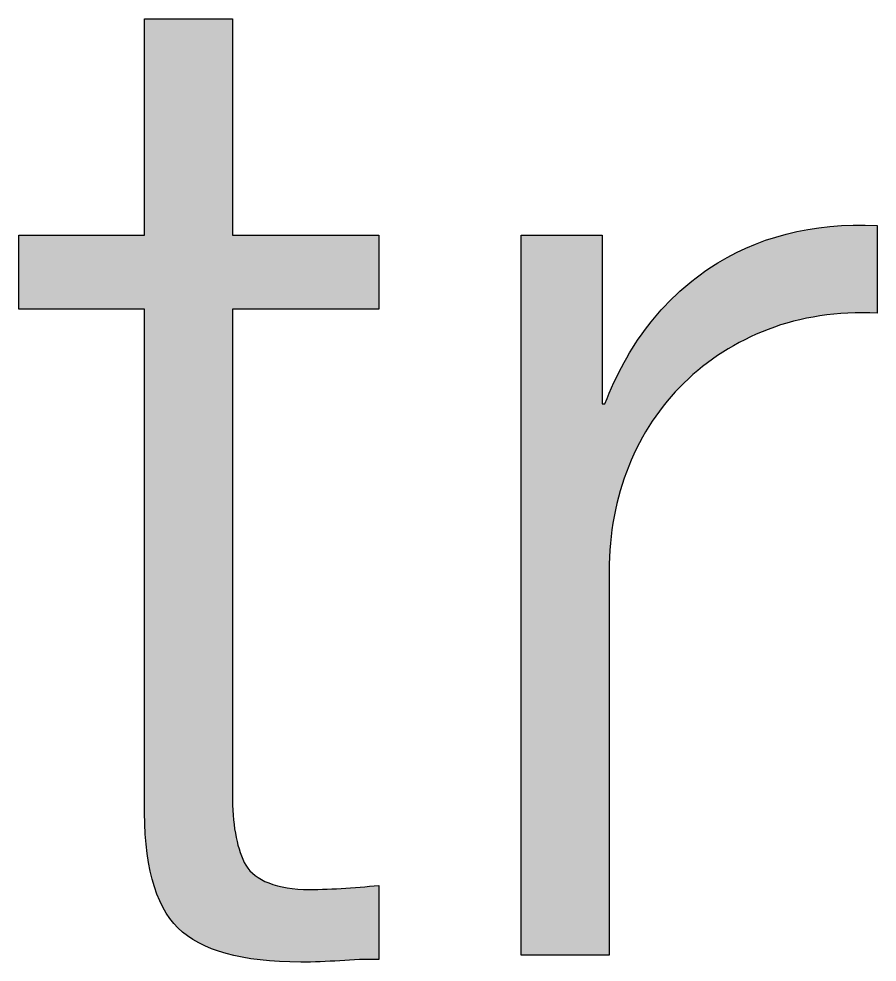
# Paper-space layout 'A4mask' of a CAD drawing. Extents: x 62 to 256, y -11 to 268.
# Drawn here: x 201.157 to 203.652, y 242.563 to 245.305 of the extents above; entities that cross this region are included whole.
import ezdxf
from ezdxf.enums import TextEntityAlignment as Align

# ---------------------------------------------------------------- set-up
doc = ezdxf.new("R2010")
doc.units = 0
doc.layers.get('0').update_dxf_attribs({"linetype": 'CONTINUOUS'})
doc.layers.get('Defpoints').update_dxf_attribs({"linetype": 'CONTINUOUS'})
doc.layers.add('JPP_Mask', color=7, linetype='CONTINUOUS')
doc.styles.add('JPP', font='arial.ttf')

# ---------------------------------------------------------------- blocks, each defined once
blk = doc.blocks.new('A4mask')
at = {"true_color": 0x004a91}
h = blk.add_hatch(color=154, dxfattribs=at)
edge = h.paths.add_edge_path()
edge.add_spline(control_points=[(134.046, 250.3178), (134.046, 250.3715), (134.046, 250.4252), (134.046, 250.4252), (134.046, 250.4252), (134.0194, 250.4252), (133.9795, 250.4252)], knot_values=[18.749925, 18.749925, 18.749925, 18.749925, 19.249925, 19.249925, 19.249925, 19.5, 19.5, 19.5, 19.5], degree=3, periodic=0)
edge.add_spline(control_points=[(133.9795, 250.4252), (133.9395, 250.4252), (133.8863, 250.4252), (133.833, 250.4252)], knot_values=[18.49993, 18.49993, 18.49993, 18.49993, 18.749925, 18.749925, 18.749925, 18.749925], degree=3, periodic=0)
edge.add_spline(control_points=[(133.833, 250.4252), (133.8064, 250.4252), (133.7798, 250.4252), (133.7549, 250.4252)], knot_values=[18.374932, 18.374932, 18.374932, 18.374932, 18.49993, 18.49993, 18.49993, 18.49993], degree=3, periodic=0)
edge.add_spline(control_points=[(133.7549, 250.4252), (133.7299, 250.4252), (133.7066, 250.4252), (133.6867, 250.4252)], knot_values=[18.249935, 18.249935, 18.249935, 18.249935, 18.374932, 18.374932, 18.374932, 18.374932], degree=3, periodic=0)
edge.add_spline(control_points=[(133.6867, 250.4252), (133.6767, 250.4252), (133.6675, 250.4252), (133.6594, 250.4252)], knot_values=[18.187436, 18.187436, 18.187436, 18.187436, 18.249935, 18.249935, 18.249935, 18.249935], degree=3, periodic=0)
edge.add_spline(control_points=[(133.6594, 250.4252), (133.6513, 250.4252), (133.6442, 250.4252), (133.6384, 250.4252)], knot_values=[18.124938, 18.124938, 18.124938, 18.124938, 18.187436, 18.187436, 18.187436, 18.187436], degree=3, periodic=0)
edge.add_spline(control_points=[(133.6384, 250.4252), (133.6355, 250.4252), (133.6329, 250.4252), (133.6307, 250.4252)], knot_values=[18.093688, 18.093688, 18.093688, 18.093688, 18.124938, 18.124938, 18.124938, 18.124938], degree=3, periodic=0)
edge.add_spline(control_points=[(133.6307, 250.4252), (133.6284, 250.4252), (133.6265, 250.4252), (133.6249, 250.4252)], knot_values=[18.062439, 18.062439, 18.062439, 18.062439, 18.093688, 18.093688, 18.093688, 18.093688], degree=3, periodic=0)
edge.add_spline(control_points=[(133.6249, 250.4252), (133.6241, 250.4252), (133.6234, 250.4252), (133.6228, 250.4252)], knot_values=[18.046814, 18.046814, 18.046814, 18.046814, 18.062439, 18.062439, 18.062439, 18.062439], degree=3, periodic=0)
edge.add_spline(control_points=[(133.6228, 250.4252), (133.6223, 250.4252), (133.6218, 250.4252), (133.6214, 250.4252)], knot_values=[18.031189, 18.031189, 18.031189, 18.031189, 18.046814, 18.046814, 18.046814, 18.046814], degree=3, periodic=0)
edge.add_spline(control_points=[(133.6214, 250.4252), (133.6212, 250.4252), (133.621, 250.4252), (133.6208, 250.4252)], knot_values=[18.023377, 18.023377, 18.023377, 18.023377, 18.031189, 18.031189, 18.031189, 18.031189], degree=3, periodic=0)
edge.add_spline(control_points=[(133.6208, 250.4252), (133.6207, 250.4252), (133.6205, 250.4252), (133.6204, 250.4252)], knot_values=[18.015565, 18.015565, 18.015565, 18.015565, 18.023377, 18.023377, 18.023377, 18.023377], degree=3, periodic=0)
edge.add_spline(control_points=[(133.6204, 250.4252), (133.6204, 250.4252), (133.6203, 250.4252), (133.6203, 250.4252)], knot_values=[18.011659, 18.011659, 18.011659, 18.011659, 18.015565, 18.015565, 18.015565, 18.015565], degree=3, periodic=0)
edge.add_spline(control_points=[(133.6203, 250.4252), (133.6203, 250.4252), (133.6202, 250.4252), (133.6202, 250.4252)], knot_values=[18.007752, 18.007752, 18.007752, 18.007752, 18.011659, 18.011659, 18.011659, 18.011659], degree=3, periodic=0)
edge.add_spline(control_points=[(133.6202, 250.4252), (133.6202, 250.4252), (133.6202, 250.4252), (133.6202, 250.4252)], knot_values=[18.005799, 18.005799, 18.005799, 18.005799, 18.007752, 18.007752, 18.007752, 18.007752], degree=3, periodic=0)
edge.add_spline(control_points=[(133.6202, 250.4252), (133.6202, 250.4252), (133.6202, 250.4252), (133.6202, 250.4252)], knot_values=[18.003846, 18.003846, 18.003846, 18.003846, 18.005799, 18.005799, 18.005799, 18.005799], degree=3, periodic=0)
edge.add_spline(control_points=[(133.6202, 250.4252), (133.6202, 250.4252), (133.6202, 250.4252), (133.6201, 250.4252)], knot_values=[18.00287, 18.00287, 18.00287, 18.00287, 18.003846, 18.003846, 18.003846, 18.003846], degree=3, periodic=0)
edge.add_spline(control_points=[(133.6201, 250.4252), (133.6201, 250.4252), (133.6201, 250.4252), (133.6201, 250.4252)], knot_values=[18.001893, 18.001893, 18.001893, 18.001893, 18.00287, 18.00287, 18.00287, 18.00287], degree=3, periodic=0)
edge.add_spline(control_points=[(133.6201, 250.4252), (133.6201, 250.4252), (133.6201, 250.4252), (133.6201, 250.4252)], knot_values=[18.001405, 18.001405, 18.001405, 18.001405, 18.001893, 18.001893, 18.001893, 18.001893], degree=3, periodic=0)
edge.add_spline(control_points=[(133.6201, 250.4252), (133.6201, 250.4252), (133.6201, 250.4252), (133.6201, 250.4252)], knot_values=[18.000917, 18.000917, 18.000917, 18.000917, 18.001405, 18.001405, 18.001405, 18.001405], degree=3, periodic=0)
edge.add_spline(control_points=[(133.6201, 250.4252), (133.6201, 250.4252), (133.6201, 250.4252), (133.6201, 250.4252), (133.6201, 250.4252), (133.6201, 250.4252), (133.6201, 250.4252)], knot_values=[17.99994, 17.99994, 17.99994, 17.99994, 18.000856, 18.000856, 18.000856, 18.000917, 18.000917, 18.000917, 18.000917], degree=3, periodic=0)
edge.add_spline(control_points=[(133.6201, 250.4252), (133.6201, 250.4252), (133.6201, 250.4645), (133.6201, 250.5235)], knot_values=[17.749945, 17.749945, 17.749945, 17.749945, 17.99994, 17.99994, 17.99994, 17.99994], degree=3, periodic=0)
edge.add_spline(control_points=[(133.6201, 250.5235), (133.6201, 250.5824), (133.6201, 250.661), (133.6201, 250.7396)], knot_values=[17.49995, 17.49995, 17.49995, 17.49995, 17.749945, 17.749945, 17.749945, 17.749945], degree=3, periodic=0)
edge.add_spline(control_points=[(133.6201, 250.7396), (133.6201, 250.7789), (133.6201, 250.8182), (133.6201, 250.855)], knot_values=[17.374952, 17.374952, 17.374952, 17.374952, 17.49995, 17.49995, 17.49995, 17.49995], degree=3, periodic=0)
edge.add_spline(control_points=[(133.6201, 250.855), (133.6201, 250.8918), (133.6201, 250.9262), (133.6201, 250.9557)], knot_values=[17.249955, 17.249955, 17.249955, 17.249955, 17.374952, 17.374952, 17.374952, 17.374952], degree=3, periodic=0)
edge.add_spline(control_points=[(133.6201, 250.9557), (133.6201, 250.9704), (133.6201, 250.9839), (133.6201, 250.9959)], knot_values=[17.187456, 17.187456, 17.187456, 17.187456, 17.249955, 17.249955, 17.249955, 17.249955], degree=3, periodic=0)
edge.add_spline(control_points=[(133.6201, 250.9959), (133.6201, 251.0079), (133.6201, 251.0183), (133.6201, 251.0269)], knot_values=[17.124958, 17.124958, 17.124958, 17.124958, 17.187456, 17.187456, 17.187456, 17.187456], degree=3, periodic=0)
edge.add_spline(control_points=[(133.6201, 251.0269), (133.6201, 251.0312), (133.6201, 251.035), (133.6201, 251.0384)], knot_values=[17.093708, 17.093708, 17.093708, 17.093708, 17.124958, 17.124958, 17.124958, 17.124958], degree=3, periodic=0)
edge.add_spline(control_points=[(133.6201, 251.0384), (133.6201, 251.0417), (133.6201, 251.0445), (133.6201, 251.0468)], knot_values=[17.062459, 17.062459, 17.062459, 17.062459, 17.093708, 17.093708, 17.093708, 17.093708], degree=3, periodic=0)
edge.add_spline(control_points=[(133.6201, 251.0539), (133.6201, 251.0539), (133.6201, 251.0539), (133.6201, 251.0539), (133.6201, 251.0539), (133.6201, 251.0539), (133.6201, 251.0539)], knot_values=[16.999959, 16.999959, 16.999959, 16.999959, 17, 17, 17, 17.000692, 17.000692, 17.000692, 17.000692], degree=3, periodic=0)
edge.add_spline(control_points=[(133.6201, 251.0539), (133.6201, 251.0539), (133.6042, 251.0539), (133.5802, 251.0539)], knot_values=[16.749965, 16.749965, 16.749965, 16.749965, 16.999959, 16.999959, 16.999959, 16.999959], degree=3, periodic=0)
edge.add_spline(control_points=[(133.5802, 251.0539), (133.5563, 251.0539), (133.5243, 251.0539), (133.4924, 251.0539)], knot_values=[16.49997, 16.49997, 16.49997, 16.49997, 16.749965, 16.749965, 16.749965, 16.749965], degree=3, periodic=0)
edge.add_spline(control_points=[(133.4924, 251.0539), (133.4764, 251.0539), (133.4604, 251.0539), (133.4455, 251.0539)], knot_values=[16.374972, 16.374972, 16.374972, 16.374972, 16.49997, 16.49997, 16.49997, 16.49997], degree=3, periodic=0)
edge.add_spline(control_points=[(133.4455, 251.0539), (133.4305, 251.0539), (133.4165, 251.0539), (133.4046, 251.0539)], knot_values=[16.249975, 16.249975, 16.249975, 16.249975, 16.374972, 16.374972, 16.374972, 16.374972], degree=3, periodic=0)
edge.add_spline(control_points=[(133.4046, 251.0539), (133.3986, 251.0539), (133.3931, 251.0539), (133.3882, 251.0539)], knot_values=[16.187476, 16.187476, 16.187476, 16.187476, 16.249975, 16.249975, 16.249975, 16.249975], degree=3, periodic=0)
edge.add_spline(control_points=[(133.3882, 251.0539), (133.3834, 251.0539), (133.3791, 251.0539), (133.3756, 251.0539)], knot_values=[16.124977, 16.124977, 16.124977, 16.124977, 16.187476, 16.187476, 16.187476, 16.187476], degree=3, periodic=0)
edge.add_spline(control_points=[(133.371, 251.0539), (133.3696, 251.0539), (133.3684, 251.0539), (133.3675, 251.0539)], knot_values=[16.062479, 16.062479, 16.062479, 16.062479, 16.093728, 16.093728, 16.093728, 16.093728], degree=3, periodic=0)
edge.add_spline(control_points=[(133.3646, 251.0539), (133.3646, 251.0539), (133.3646, 251.0539), (133.3646, 251.0539), (133.3646, 251.0539), (133.3646, 251.0539), (133.3646, 251.0539)], knot_values=[15.99998, 15.99998, 15.99998, 15.99998, 16.001424, 16.001424, 16.001424, 16.001445, 16.001445, 16.001445, 16.001445], degree=3, periodic=0)
edge.add_spline(control_points=[(133.3646, 251.0539), (133.3646, 251.0539), (133.3646, 250.8967), (133.3646, 250.7395)], knot_values=[15.49999, 15.49999, 15.49999, 15.49999, 15.99998, 15.99998, 15.99998, 15.99998], degree=3, periodic=0)
edge.add_spline(control_points=[(133.3646, 250.7395), (133.3646, 250.5824), (133.3646, 250.4252), (133.3646, 250.4252), (133.3646, 250.4252), (133.3646, 250.4252), (133.3646, 250.4252)], knot_values=[14.999268, 14.999268, 14.999268, 14.999268, 15.499258, 15.499258, 15.499258, 15.49999, 15.49999, 15.49999, 15.49999], degree=3, periodic=0)
edge.add_spline(control_points=[(133.3605, 250.4252), (133.3592, 250.4252), (133.3576, 250.4252), (133.3556, 250.4252)], knot_values=[14.906252, 14.906252, 14.906252, 14.906252, 14.937501, 14.937501, 14.937501, 14.937501], degree=3, periodic=0)
edge.add_spline(control_points=[(133.3556, 250.4252), (133.3537, 250.4252), (133.3515, 250.4252), (133.349, 250.4252)], knot_values=[14.875002, 14.875002, 14.875002, 14.875002, 14.906252, 14.906252, 14.906252, 14.906252], degree=3, periodic=0)
edge.add_spline(control_points=[(133.349, 250.4252), (133.344, 250.4252), (133.3379, 250.4252), (133.331, 250.4252)], knot_values=[14.812504, 14.812504, 14.812504, 14.812504, 14.875002, 14.875002, 14.875002, 14.875002], degree=3, periodic=0)
edge.add_spline(control_points=[(133.331, 250.4252), (133.324, 250.4252), (133.3162, 250.4252), (133.3076, 250.4252)], knot_values=[14.750005, 14.750005, 14.750005, 14.750005, 14.812504, 14.812504, 14.812504, 14.812504], degree=3, periodic=0)
edge.add_spline(control_points=[(133.3076, 250.4252), (133.2905, 250.4252), (133.2705, 250.4252), (133.2492, 250.4252)], knot_values=[14.625008, 14.625008, 14.625008, 14.625008, 14.750005, 14.750005, 14.750005, 14.750005], degree=3, periodic=0)
edge.add_spline(control_points=[(133.2492, 250.4252), (133.2278, 250.4252), (133.205, 250.4252), (133.1821, 250.4252)], knot_values=[14.50001, 14.50001, 14.50001, 14.50001, 14.625008, 14.625008, 14.625008, 14.625008], degree=3, periodic=0)
edge.add_spline(control_points=[(133.1821, 250.4252), (133.1365, 250.4252), (133.0909, 250.4252), (133.0567, 250.4252)], knot_values=[14.250015, 14.250015, 14.250015, 14.250015, 14.50001, 14.50001, 14.50001, 14.50001], degree=3, periodic=0)
edge.add_spline(control_points=[(133.0567, 250.4252), (133.0224, 250.4252), (132.9996, 250.4252), (132.9996, 250.4252), (132.9996, 250.4252), (132.9996, 250.4252), (132.9996, 250.4252)], knot_values=[13.999043, 13.999043, 13.999043, 13.999043, 14.249058, 14.249058, 14.249058, 14.250015, 14.250015, 14.250015, 14.250015], degree=3, periodic=0)
edge.add_spline(control_points=[(132.9996, 250.4228), (132.9996, 250.422), (132.9996, 250.4211), (132.9996, 250.4199)], knot_values=[13.906272, 13.906272, 13.906272, 13.906272, 13.937521, 13.937521, 13.937521, 13.937521], degree=3, periodic=0)
edge.add_spline(control_points=[(132.9996, 250.416), (132.9996, 250.4131), (132.9996, 250.4095), (132.9996, 250.4054)], knot_values=[13.812524, 13.812524, 13.812524, 13.812524, 13.875023, 13.875023, 13.875023, 13.875023], degree=3, periodic=0)
edge.add_spline(control_points=[(132.9996, 250.4054), (132.9996, 250.4013), (132.9996, 250.3967), (132.9996, 250.3917)], knot_values=[13.750025, 13.750025, 13.750025, 13.750025, 13.812524, 13.812524, 13.812524, 13.812524], degree=3, periodic=0)
edge.add_spline(control_points=[(132.9996, 250.3917), (132.9996, 250.3816), (132.9996, 250.3698), (132.9996, 250.3572)], knot_values=[13.625027, 13.625027, 13.625027, 13.625027, 13.750025, 13.750025, 13.750025, 13.750025], degree=3, periodic=0)
edge.add_spline(control_points=[(132.9996, 250.3572), (132.9996, 250.3447), (132.9996, 250.3312), (132.9996, 250.3178)], knot_values=[13.50003, 13.50003, 13.50003, 13.50003, 13.625027, 13.625027, 13.625027, 13.625027], degree=3, periodic=0)
edge.add_spline(control_points=[(132.9996, 250.3178), (132.9996, 250.2909), (132.9996, 250.2641), (132.9996, 250.2439)], knot_values=[13.250035, 13.250035, 13.250035, 13.250035, 13.50003, 13.50003, 13.50003, 13.50003], degree=3, periodic=0)
edge.add_spline(control_points=[(132.9996, 250.2439), (132.9996, 250.2238), (132.9996, 250.2103), (132.9996, 250.2103), (132.9996, 250.2103), (132.9996, 250.2103), (132.9996, 250.2103)], knot_values=[12.999308, 12.999308, 12.999308, 12.999308, 13.249343, 13.249343, 13.249343, 13.250035, 13.250035, 13.250035, 13.250035], degree=3, periodic=0)
edge.add_spline(control_points=[(133.0037, 250.2103), (133.005, 250.2103), (133.0067, 250.2103), (133.0086, 250.2103)], knot_values=[12.906292, 12.906292, 12.906292, 12.906292, 12.937541, 12.937541, 12.937541, 12.937541], degree=3, periodic=0)
edge.add_spline(control_points=[(133.0086, 250.2103), (133.0106, 250.2103), (133.0128, 250.2103), (133.0153, 250.2103)], knot_values=[12.875042, 12.875042, 12.875042, 12.875042, 12.906292, 12.906292, 12.906292, 12.906292], degree=3, periodic=0)
edge.add_spline(control_points=[(133.0153, 250.2103), (133.0203, 250.2103), (133.0263, 250.2103), (133.0333, 250.2103)], knot_values=[12.812544, 12.812544, 12.812544, 12.812544, 12.875042, 12.875042, 12.875042, 12.875042], degree=3, periodic=0)
edge.add_spline(control_points=[(133.0333, 250.2103), (133.0402, 250.2103), (133.0481, 250.2103), (133.0566, 250.2103)], knot_values=[12.750045, 12.750045, 12.750045, 12.750045, 12.812544, 12.812544, 12.812544, 12.812544], degree=3, periodic=0)
edge.add_spline(control_points=[(133.0566, 250.2103), (133.0737, 250.2103), (133.0937, 250.2103), (133.1151, 250.2103)], knot_values=[12.625048, 12.625048, 12.625048, 12.625048, 12.750045, 12.750045, 12.750045, 12.750045], degree=3, periodic=0)
edge.add_spline(control_points=[(133.1151, 250.2103), (133.1365, 250.2103), (133.1593, 250.2103), (133.1821, 250.2103)], knot_values=[12.50005, 12.50005, 12.50005, 12.50005, 12.625048, 12.625048, 12.625048, 12.625048], degree=3, periodic=0)
edge.add_spline(control_points=[(133.1821, 250.2103), (133.2277, 250.2103), (133.2734, 250.2103), (133.3076, 250.2103)], knot_values=[12.250055, 12.250055, 12.250055, 12.250055, 12.50005, 12.50005, 12.50005, 12.50005], degree=3, periodic=0)
edge.add_spline(control_points=[(133.3076, 250.2103), (133.3418, 250.2103), (133.3646, 250.2103), (133.3646, 250.2103), (133.3646, 250.2103), (133.3646, 250.2103), (133.3646, 250.2103)], knot_values=[11.999694, 11.999694, 11.999694, 11.999694, 12.249749, 12.249749, 12.249749, 12.250055, 12.250055, 12.250055, 12.250055], degree=3, periodic=0)
edge.add_spline(control_points=[(133.3646, 250.2062), (133.3646, 250.2049), (133.3646, 250.2032), (133.3646, 250.2012)], knot_values=[11.953186, 11.953186, 11.953186, 11.953186, 11.968811, 11.968811, 11.968811, 11.968811], degree=3, periodic=0)
edge.add_spline(control_points=[(133.3646, 250.2012), (133.3646, 250.1992), (133.3646, 250.1969), (133.3646, 250.1943)], knot_values=[11.937561, 11.937561, 11.937561, 11.937561, 11.953186, 11.953186, 11.953186, 11.953186], degree=3, periodic=0)
edge.add_spline(control_points=[(133.3646, 250.1943), (133.3646, 250.189), (133.3646, 250.1826), (133.3646, 250.175)], knot_values=[11.906312, 11.906312, 11.906312, 11.906312, 11.937561, 11.937561, 11.937561, 11.937561], degree=3, periodic=0)
edge.add_spline(control_points=[(133.3646, 250.175), (133.3646, 250.1674), (133.3646, 250.1587), (133.3646, 250.1489)], knot_values=[11.875063, 11.875063, 11.875063, 11.875063, 11.906312, 11.906312, 11.906312, 11.906312], degree=3, periodic=0)
edge.add_spline(control_points=[(133.3646, 250.1489), (133.3646, 250.1293), (133.3646, 250.1055), (133.3646, 250.0783)], knot_values=[11.812564, 11.812564, 11.812564, 11.812564, 11.875063, 11.875063, 11.875063, 11.875063], degree=3, periodic=0)
edge.add_spline(control_points=[(133.3646, 250.0783), (133.3646, 250.051), (133.3646, 250.0203), (133.3646, 249.9867)], knot_values=[11.750065, 11.750065, 11.750065, 11.750065, 11.812564, 11.812564, 11.812564, 11.812564], degree=3, periodic=0)
edge.add_spline(control_points=[(133.3646, 249.9867), (133.3646, 249.9196), (133.3646, 249.8413), (133.3646, 249.7574)], knot_values=[11.625068, 11.625068, 11.625068, 11.625068, 11.750065, 11.750065, 11.750065, 11.750065], degree=3, periodic=0)
edge.add_spline(control_points=[(133.3646, 249.7574), (133.3646, 249.6736), (133.3646, 249.5841), (133.3646, 249.4946)], knot_values=[11.50007, 11.50007, 11.50007, 11.50007, 11.625068, 11.625068, 11.625068, 11.625068], degree=3, periodic=0)
edge.add_spline(control_points=[(133.3646, 249.4946), (133.3646, 249.3156), (133.3646, 249.1366), (133.3646, 249.0024)], knot_values=[11.250075, 11.250075, 11.250075, 11.250075, 11.50007, 11.50007, 11.50007, 11.50007], degree=3, periodic=0)
edge.add_spline(control_points=[(133.3646, 249.0024), (133.3646, 248.8681), (133.3646, 248.7786), (133.3646, 248.7786), (133.3619, 248.6001), (133.3943, 248.4777), (133.462, 248.4116)], knot_values=[10, 10, 10, 10, 10.250075, 10.250075, 10.250075, 11.250075, 11.250075, 11.250075, 11.250075], degree=3, periodic=0)
edge.add_spline(control_points=[(133.462, 248.4116), (133.5295, 248.3453), (133.6485, 248.3121), (133.8189, 248.3121)], knot_values=[9, 9, 9, 9, 10, 10, 10, 10], degree=3, periodic=0)
edge.add_spline(control_points=[(133.8189, 248.3121), (133.8567, 248.3121), (133.8945, 248.3135), (133.9324, 248.3162)], knot_values=[8, 8, 8, 8, 9, 9, 9, 9], degree=3, periodic=0)
edge.add_spline(control_points=[(133.9324, 248.3162), (133.9703, 248.319), (134.0081, 248.3202), (134.046, 248.3202)], knot_values=[7, 7, 7, 7, 8, 8, 8, 8], degree=3, periodic=0)
edge.add_spline(control_points=[(134.046, 248.3202), (134.046, 248.3202), (134.046, 248.5353), (134.046, 248.5353), (133.973, 248.5272), (133.9, 248.523), (133.827, 248.523)], knot_values=[5, 5, 5, 5, 6, 6, 6, 7, 7, 7, 7], degree=3, periodic=0)
edge.add_spline(control_points=[(133.827, 248.523), (133.735, 248.5284), (133.6776, 248.5548), (133.6546, 248.6021)], knot_values=[4, 4, 4, 4, 5, 5, 5, 5], degree=3, periodic=0)
edge.add_spline(control_points=[(133.6546, 248.6021), (133.6316, 248.6494), (133.6201, 248.715), (133.6201, 248.7988)], knot_values=[3, 3, 3, 3, 4, 4, 4, 4], degree=3, periodic=0)
edge.add_spline(control_points=[(133.6201, 248.7988), (133.6201, 248.7988), (133.6201, 250.2103), (133.6201, 250.2103), (133.6201, 250.2103), (133.7266, 250.2103), (133.8331, 250.2103)], knot_values=[1.5, 1.5, 1.5, 1.5, 2.5, 2.5, 2.5, 3, 3, 3, 3], degree=3, periodic=0)
edge.add_spline(control_points=[(133.8331, 250.2103), (133.9396, 250.2103), (134.046, 250.2103), (134.046, 250.2103), (134.046, 250.2103), (134.046, 250.2641), (134.046, 250.3178)], knot_values=[0.5, 0.5, 0.5, 0.5, 1, 1, 1, 1.5, 1.5, 1.5, 1.5], degree=3, periodic=0)
h = blk.add_hatch(color=154, dxfattribs=at)
edge = h.paths.add_edge_path()
edge.add_spline(control_points=[(134.7152, 249.2736), (134.7152, 249.3781), (134.7152, 249.4479), (134.7152, 249.4479), (134.7152, 249.5588), (134.7341, 249.6608), (134.772, 249.7539)], knot_values=[8, 8, 8, 8, 8.250035, 8.250035, 8.250035, 9.250035, 9.250035, 9.250035, 9.250035], degree=3, periodic=0)
edge.add_spline(control_points=[(134.772, 249.7539), (134.8098, 249.8473), (134.8632, 249.9277), (134.9322, 249.9954)], knot_values=[7, 7, 7, 7, 8, 8, 8, 8], degree=3, periodic=0)
edge.add_spline(control_points=[(134.9322, 249.9954), (135.0012, 250.063), (135.0829, 250.115), (135.1775, 250.1514), (135.2722, 250.1879), (135.3776, 250.2034), (135.4939, 250.1983)], knot_values=[5, 5, 5, 5, 6, 6, 6, 7, 7, 7, 7], degree=3, periodic=0)
edge.add_spline(control_points=[(135.4939, 250.1983), (135.4939, 250.1983), (135.4939, 250.4536), (135.4939, 250.4536), (135.3046, 250.4617), (135.1417, 250.4198), (135.0052, 250.3279), (134.8686, 250.236), (134.7679, 250.1049), (134.703, 249.9346)], knot_values=[2, 2, 2, 2, 3, 3, 3, 4, 4, 4, 5, 5, 5, 5], degree=3, periodic=0)
edge.add_spline(control_points=[(134.703, 249.9346), (134.703, 249.9346), (134.6949, 249.9346), (134.6949, 249.9346)], knot_values=[1.00001, 1.00001, 1.00001, 1.00001, 2, 2, 2, 2], degree=3, periodic=0)
edge.add_spline(control_points=[(134.6949, 249.9346), (134.6949, 249.9346), (134.6949, 250.0572), (134.6949, 250.1799)], knot_values=[0.5, 0.5, 0.5, 0.5, 1, 1, 1, 1], degree=3, periodic=0)
edge.add_spline(control_points=[(134.6949, 250.1799), (134.6949, 250.3026), (134.6949, 250.4252), (134.6949, 250.4252), (134.6949, 250.4252), (134.6802, 250.4252), (134.6581, 250.4252)], knot_values=[12.749965, 12.749965, 12.749965, 12.749965, 13.249965, 13.249965, 13.249965, 13.5, 13.5, 13.5, 13.5], degree=3, periodic=0)
edge.add_spline(control_points=[(134.6581, 250.4252), (134.6361, 250.4252), (134.6067, 250.4252), (134.5773, 250.4252)], knot_values=[12.49997, 12.49997, 12.49997, 12.49997, 12.749965, 12.749965, 12.749965, 12.749965], degree=3, periodic=0)
edge.add_spline(control_points=[(134.5773, 250.4252), (134.5626, 250.4252), (134.5479, 250.4252), (134.5341, 250.4252)], knot_values=[12.374973, 12.374973, 12.374973, 12.374973, 12.49997, 12.49997, 12.49997, 12.49997], degree=3, periodic=0)
edge.add_spline(control_points=[(134.5341, 250.4252), (134.5203, 250.4252), (134.5074, 250.4252), (134.4964, 250.4252)], knot_values=[12.249975, 12.249975, 12.249975, 12.249975, 12.374973, 12.374973, 12.374973, 12.374973], degree=3, periodic=0)
edge.add_spline(control_points=[(134.4964, 250.4252), (134.4909, 250.4252), (134.4859, 250.4252), (134.4814, 250.4252)], knot_values=[12.187476, 12.187476, 12.187476, 12.187476, 12.249975, 12.249975, 12.249975, 12.249975], degree=3, periodic=0)
edge.add_spline(control_points=[(134.4814, 250.4252), (134.4769, 250.4252), (134.473, 250.4252), (134.4698, 250.4252)], knot_values=[12.124977, 12.124977, 12.124977, 12.124977, 12.187476, 12.187476, 12.187476, 12.187476], degree=3, periodic=0)
edge.add_spline(control_points=[(134.4655, 250.4252), (134.4642, 250.4252), (134.4632, 250.4252), (134.4623, 250.4252)], knot_values=[12.062479, 12.062479, 12.062479, 12.062479, 12.093728, 12.093728, 12.093728, 12.093728], degree=3, periodic=0)
edge.add_spline(control_points=[(134.4597, 250.4252), (134.4597, 250.4252), (134.4597, 250.4252), (134.4597, 250.4252), (134.4597, 250.4252), (134.4597, 250.4252), (134.4597, 250.4252)], knot_values=[11.99998, 11.99998, 11.99998, 11.99998, 12.001425, 12.001425, 12.001425, 12.001445, 12.001445, 12.001445, 12.001445], degree=3, periodic=0)
edge.add_spline(control_points=[(134.4597, 250.4252), (134.4597, 250.4252), (134.4597, 249.902), (134.4597, 249.3788)], knot_values=[11.49999, 11.49999, 11.49999, 11.49999, 11.99998, 11.99998, 11.99998, 11.99998], degree=3, periodic=0)
edge.add_spline(control_points=[(134.4597, 249.3788), (134.4597, 248.8557), (134.4597, 248.3325), (134.4597, 248.3325), (134.4597, 248.3325), (134.4597, 248.3325), (134.4597, 248.3325)], knot_values=[10.999023, 10.999023, 10.999023, 10.999023, 11.499013, 11.499013, 11.499013, 11.49999, 11.49999, 11.49999, 11.49999], degree=3, periodic=0)
edge.add_spline(control_points=[(134.4625, 248.3325), (134.4635, 248.3325), (134.4646, 248.3325), (134.466, 248.3325)], knot_values=[10.906252, 10.906252, 10.906252, 10.906252, 10.937501, 10.937501, 10.937501, 10.937501], degree=3, periodic=0)
edge.add_spline(control_points=[(134.4707, 248.3325), (134.4741, 248.3325), (134.4784, 248.3325), (134.4833, 248.3325)], knot_values=[10.812504, 10.812504, 10.812504, 10.812504, 10.875003, 10.875003, 10.875003, 10.875003], degree=3, periodic=0)
edge.add_spline(control_points=[(134.4833, 248.3325), (134.4881, 248.3325), (134.4936, 248.3325), (134.4996, 248.3325)], knot_values=[10.750005, 10.750005, 10.750005, 10.750005, 10.812504, 10.812504, 10.812504, 10.812504], degree=3, periodic=0)
edge.add_spline(control_points=[(134.4996, 248.3325), (134.5116, 248.3325), (134.5255, 248.3325), (134.5405, 248.3325)], knot_values=[10.625008, 10.625008, 10.625008, 10.625008, 10.750005, 10.750005, 10.750005, 10.750005], degree=3, periodic=0)
edge.add_spline(control_points=[(134.5405, 248.3325), (134.5555, 248.3325), (134.5714, 248.3325), (134.5874, 248.3325)], knot_values=[10.50001, 10.50001, 10.50001, 10.50001, 10.625008, 10.625008, 10.625008, 10.625008], degree=3, periodic=0)
edge.add_spline(control_points=[(134.5874, 248.3325), (134.6194, 248.3325), (134.6513, 248.3325), (134.6752, 248.3325)], knot_values=[10.250015, 10.250015, 10.250015, 10.250015, 10.50001, 10.50001, 10.50001, 10.50001], degree=3, periodic=0)
edge.add_spline(control_points=[(134.6752, 248.3325), (134.6992, 248.3325), (134.7152, 248.3325), (134.7152, 248.3325), (134.7152, 248.3325), (134.7152, 248.3325), (134.7152, 248.3325)], knot_values=[9.999532, 9.999532, 9.999532, 9.999532, 10.249547, 10.249547, 10.249547, 10.250015, 10.250015, 10.250015, 10.250015], degree=3, periodic=0)
edge.add_spline(control_points=[(134.7152, 248.3325), (134.7152, 248.3325), (134.7152, 248.3325), (134.7152, 248.3325)], knot_values=[9.999288, 9.999288, 9.999288, 9.999288, 9.999532, 9.999532, 9.999532, 9.999532], degree=3, periodic=0)
edge.add_spline(control_points=[(134.7152, 248.3357), (134.7152, 248.3368), (134.7152, 248.3381), (134.7152, 248.3396)], knot_values=[9.953146, 9.953146, 9.953146, 9.953146, 9.968771, 9.968771, 9.968771, 9.968771], degree=3, periodic=0)
edge.add_spline(control_points=[(134.7152, 248.3396), (134.7152, 248.3412), (134.7152, 248.343), (134.7152, 248.345)], knot_values=[9.937521, 9.937521, 9.937521, 9.937521, 9.953146, 9.953146, 9.953146, 9.953146], degree=3, periodic=0)
edge.add_spline(control_points=[(134.7152, 248.345), (134.7152, 248.3491), (134.7152, 248.3541), (134.7152, 248.3601)], knot_values=[9.906272, 9.906272, 9.906272, 9.906272, 9.937521, 9.937521, 9.937521, 9.937521], degree=3, periodic=0)
edge.add_spline(control_points=[(134.7152, 248.3601), (134.7152, 248.366), (134.7152, 248.3728), (134.7152, 248.3804)], knot_values=[9.875022, 9.875022, 9.875022, 9.875022, 9.906272, 9.906272, 9.906272, 9.906272], degree=3, periodic=0)
edge.add_spline(control_points=[(134.7152, 248.3804), (134.7152, 248.3957), (134.7152, 248.4142), (134.7152, 248.4354)], knot_values=[9.812524, 9.812524, 9.812524, 9.812524, 9.875022, 9.875022, 9.875022, 9.875022], degree=3, periodic=0)
edge.add_spline(control_points=[(134.7152, 248.4354), (134.7152, 248.4567), (134.7152, 248.4806), (134.7152, 248.5068)], knot_values=[9.750025, 9.750025, 9.750025, 9.750025, 9.812524, 9.812524, 9.812524, 9.812524], degree=3, periodic=0)
edge.add_spline(control_points=[(134.7152, 248.5068), (134.7152, 248.559), (134.7152, 248.62), (134.7152, 248.6854)], knot_values=[9.625027, 9.625027, 9.625027, 9.625027, 9.750025, 9.750025, 9.750025, 9.750025], degree=3, periodic=0)
edge.add_spline(control_points=[(134.7152, 248.6854), (134.7152, 248.7507), (134.7152, 248.8204), (134.7152, 248.8901)], knot_values=[9.50003, 9.50003, 9.50003, 9.50003, 9.625027, 9.625027, 9.625027, 9.625027], degree=3, periodic=0)
edge.add_spline(control_points=[(134.7152, 248.8901), (134.7152, 249.0296), (134.7152, 249.169), (134.7152, 249.2736)], knot_values=[9.250035, 9.250035, 9.250035, 9.250035, 9.50003, 9.50003, 9.50003, 9.50003], degree=3, periodic=0)
at = {"layer": 'Defpoints', "color": 154, "true_color": 0x004a91}
for points in [[(133.3646, 250.4252), (133.3646, 250.4252), (133.3646, 251.0539), (133.3646, 251.0539)], [(133.3646, 251.0539), (133.3646, 251.0539), (133.6201, 251.0539), (133.6201, 251.0539)], [(133.6201, 251.0539), (133.6201, 251.0539), (133.6201, 250.4252), (133.6201, 250.4252)], [(135.4939, 250.4536), (135.4939, 250.4536), (135.4939, 250.1983), (135.4939, 250.1983)], [(132.9996, 250.2103), (132.9996, 250.2103), (132.9996, 250.4252), (132.9996, 250.4252)], [(132.9996, 250.4252), (132.9996, 250.4252), (133.3646, 250.4252), (133.3646, 250.4252)], [(133.6201, 250.4252), (133.6201, 250.4252), (134.046, 250.4252), (134.046, 250.4252)], [(134.046, 250.4252), (134.046, 250.4252), (134.046, 250.2103), (134.046, 250.2103)], [(134.4597, 248.3325), (134.4597, 248.3325), (134.4597, 250.4252), (134.4597, 250.4252)], [(134.4597, 250.4252), (134.4597, 250.4252), (134.6949, 250.4252), (134.6949, 250.4252)], [(134.6949, 250.4252), (134.6949, 250.4252), (134.6949, 249.9346), (134.6949, 249.9346)], [(133.3646, 250.2103), (133.3646, 250.2103), (132.9996, 250.2103), (132.9996, 250.2103)], [(133.3646, 248.7786), (133.3646, 248.7786), (133.3646, 250.2103), (133.3646, 250.2103)], [(134.046, 250.2103), (134.046, 250.2103), (133.6201, 250.2103), (133.6201, 250.2103)], [(133.6201, 250.2103), (133.6201, 250.2103), (133.6201, 248.7988), (133.6201, 248.7988)], [(134.9322, 249.9954), (134.8632, 249.9277), (134.8098, 249.8473), (134.772, 249.7539)], [(134.6949, 249.9346), (134.6949, 249.9346), (134.703, 249.9346), (134.703, 249.9346)], [(134.772, 249.7539), (134.7341, 249.6608), (134.7152, 249.5588), (134.7152, 249.4479)], [(134.7152, 249.4479), (134.7152, 249.4479), (134.7152, 248.3325), (134.7152, 248.3325)], [(133.6201, 248.7988), (133.6201, 248.715), (133.6316, 248.6494), (133.6546, 248.6021)], [(133.462, 248.4116), (133.3943, 248.4777), (133.3619, 248.6001), (133.3646, 248.7786)], [(133.6546, 248.6021), (133.6776, 248.5548), (133.735, 248.5284), (133.827, 248.523)], [(133.827, 248.523), (133.9, 248.523), (133.973, 248.5272), (134.046, 248.5353)], [(134.046, 248.5353), (134.046, 248.5353), (134.046, 248.3202), (134.046, 248.3202)], [(134.7152, 248.3325), (134.7152, 248.3325), (134.4597, 248.3325), (134.4597, 248.3325)], [(134.046, 248.3202), (134.0081, 248.3202), (133.9703, 248.319), (133.9324, 248.3162)]]:
    blk.add_open_spline(points, degree=3, dxfattribs=at)
for points, knots in [([(134.703, 249.9346), (134.7679, 250.1049), (134.8686, 250.236), (135.0052, 250.3279), (135.1417, 250.4198), (135.3046, 250.4617), (135.4939, 250.4536)], [2, 2, 2, 2, 3, 3, 3, 4, 4, 4, 4]), ([(135.4939, 250.1983), (135.3776, 250.2034), (135.2722, 250.1879), (135.1775, 250.1514), (135.0829, 250.115), (135.0012, 250.063), (134.9322, 249.9954)], [5, 5, 5, 5, 6, 6, 6, 7, 7, 7, 7]), ([(133.9324, 248.3162), (133.8945, 248.3135), (133.8567, 248.3121), (133.8189, 248.3121), (133.6485, 248.3121), (133.5295, 248.3453), (133.462, 248.4116)], [8, 8, 8, 8, 9, 9, 9, 10, 10, 10, 10])]:
    blk.add_open_spline(points, degree=3, knots=knots, dxfattribs=at)
at = {"color": 7, "style": 'JPP'}
for tag, p in [('Client', (16.17, 271.1)), ('Project1', (16.17, 262.4196)), ('Project2', (16.17, 256.9196)), ('Title1', (16.17, 246.6494))]:
    blk.add_attdef(tag, text='', height=2.2, dxfattribs=at).set_placement(p, align=Align.MIDDLE_LEFT)
at = {"color": 2, "style": 'JPP'}
for tag, p in [('Date', (94.85, 266)), ('Drawn', (94.85, 256)), ('Checked', (94.85, 245.5)), ('Scale', (94.85, 236))]:
    blk.add_attdef(tag, text='', height=1.3333, dxfattribs=at).set_placement(p, align=Align.MIDDLE_CENTER)
at = {"color": 6, "style": 'JPP'}
for tag, p in [('Ref', (15.9534, 238.8762)), ('DrgNo.', (51.8832, 238.8762)), ('Rev', (75.3007, 238.8762))]:
    blk.add_attdef(tag, text='', height=2.2, dxfattribs=at).set_placement(p, align=Align.MIDDLE_LEFT)

psp = doc.layouts.new('A4mask')

# ---------------------------------------------------------------- block references
at = {"layer": 'JPP_Mask'}
psp.add_blockref('A4mask', (68.1578, -5.7489), dxfattribs=at)

doc.saveas('drawing.dxf')
